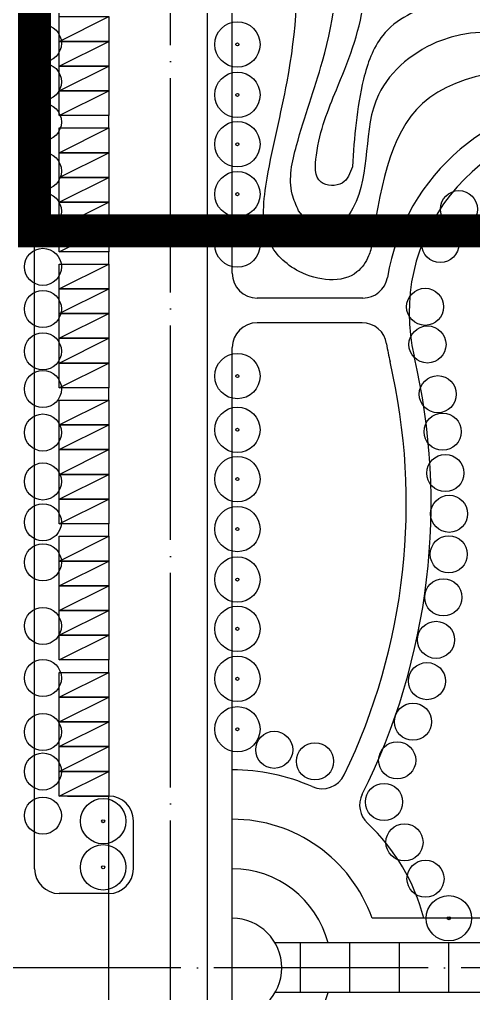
# Model space of a CAD drawing. Extents: x 39009873 to 40242873, y -38938004 to -37205504.
# Drawn here: x 39412211 to 39467334, y -38054466 to -37936372 of the extents above; entities that cross this region are included whole.
import ezdxf

# ---------------------------------------------------------------- set-up
doc = ezdxf.new("R2010")
doc.units = 0
doc.header["$LTSCALE"] = 1000
doc.header["$MEASUREMENT"] = 0
doc.linetypes.add('CENT', pattern=[15, 13, -1, 0, -1])
doc.linetypes.add('DASH', pattern=[0.35, 0.25, -0.1])
doc.layers.get('0').update_dxf_attribs({"linetype": 'CONTINUOUS'})
for name, color, linetype in [('A-FACE', 4, 'CONTINUOUS'), ('TREE1', 62, 'CONTINUOUS'), ('人行道', 251, 'CONTINUOUS'), ('停车', 165, 'CONTINUOUS'), ('等高线', 250, 'DASH'), ('范围', 7, 'CONTINUOUS'), ('道路中心线', 1, 'CENT')]:
    doc.layers.add(name, color=color, linetype=linetype)

# ---------------------------------------------------------------- blocks, each defined once
blk = doc.blocks.new('sdji')
at = {"linetype": 'Continuous', "ltscale": 10}
for radius in [2750, 184]:
    blk.add_circle((512091, 867961), radius, dxfattribs=at)
blk = doc.blocks.new('sij')
at = {"layer": 'TREE1', "linetype": 'Continuous', "ltscale": 10}
blk.add_circle((327690, 1006813), 2250, dxfattribs=at)

msp = doc.modelspace()

# ---------------------------------------------------------------- linework, layer by layer
at = {"layer": 'A-FACE'}
for p, q in [((39435047, -38149473), (39435047, -37911020)), ((39423047, -38030528), (39417047, -38030528)), ((39418047, -38030528), (39423047, -38030528)), ((39426047, -38039341), (39426047, -38033528)), ((39423047, -38060341), (39423047, -38042341))]:
    msp.add_line(p, q, dxfattribs=at)
at = {"layer": 'A-FACE', "linetype": 'Continuous', "ltscale": 10}
for p, q in [((39417047, -37948028), (39417047, -37933028)), ((39423047, -37948028), (39417047, -37948028)), ((39423047, -37949528), (39423047, -37948028)), ((39417047, -37964528), (39417047, -37949528)), ((39417047, -37949528), (39423047, -37949528)), ((39423047, -37964528), (39417047, -37964528)), ((39423047, -37966028), (39423047, -37964528)), ((39417047, -37981028), (39417047, -37966028)), ((39417047, -37966028), (39423047, -37966028)), ((39423047, -37981028), (39417047, -37981028)), ((39423047, -37982528), (39423047, -37981028)), ((39417047, -37997528), (39417047, -37982528)), ((39417047, -37982528), (39423047, -37982528)), ((39423047, -37997528), (39417047, -37997528)), ((39423047, -37999028), (39423047, -37997528)), ((39417047, -38014028), (39417047, -37999028)), ((39417047, -37999028), (39423047, -37999028)), ((39423047, -38014028), (39417047, -38014028)), ((39423047, -38015528), (39423047, -38014028)), ((39417047, -38030528), (39417047, -38015528)), ((39417047, -38015528), (39423047, -38015528))]:
    msp.add_line(p, q, dxfattribs=at)
at = {"layer": 'A-FACE'}
for centre, start, end in [((39423047, -38033528), 0, 90), ((39423047, -38039341), 270, 0)]:
    msp.add_arc(centre, 3000, start, end, dxfattribs=at)
at = {"layer": '人行道'}
for p, q in [((39414047, -38039341), (39414047, -37906187)), ((39438047, -37967148), (39438047, -37911020)), ((39438047, -38118896), (39438047, -37976148)), ((39438047, -38039341), (39438047, -38027341)), ((39423047, -38042341), (39423047, -38030528)), ((39423047, -38042341), (39417047, -38042341)), ((39438047, -38057341), (39438047, -38045341)), ((39506334, -38045341), (39455017, -38045341)), ((39529820, -38048341), (39443243, -38048341)), ((39446334, -38054341), (39446334, -38048341)), ((39452334, -38054341), (39452334, -38048341)), ((39458334, -38054341), (39458334, -38048341)), ((39464334, -38054341), (39464334, -38048341)), ((39529820, -38054341), (39443243, -38054341))]:
    msp.add_line(p, q, dxfattribs=at)
at = {"layer": '人行道', "linetype": 'Continuous', "ltscale": 10}
for p, q in [((39453911, -37970148), (39441047, -37970148)), ((39453813, -37973148), (39441047, -37973148))]:
    msp.add_line(p, q, dxfattribs=at)
for centre, radius, start, end in [((39482509, -37971962), 26000, 90, 170.44535), ((39482509, -37971962), 23000, 90, 193.16181), ((39453911, -37967148), 3000, 270, 350.44535), ((39453813, -37976148), 3000, 8.30002, 90), ((39482509, -37971962), 26000, 188.30002, 193.16181), ((39383701, -37995068), 78474, 333.3299, 13.16181), ((39383701, -37995068), 75474, 334.17812, 13.16181), ((39456506, -38031637), 3000, 153.3299, 226.86662)]:
    msp.add_arc(centre, radius, start, end, dxfattribs=at)
at = {"layer": '人行道', "linetype": 'Continuous'}
for centre, start, end in [((39441047, -37967148), 180, 270), ((39441047, -37976148), 90, 180), ((39448938, -38026636), 246.20889, 334.17812)]:
    msp.add_arc(centre, 3000, start, end, dxfattribs=at)
at = {"layer": '人行道'}
for centre, radius, start, end in [((39438047, -38051341), 24000, 66.20889, 90), ((39438047, -38051341), 18000, 19.47122, 90), ((39438047, -38051341), 24000, 14.47751, 46.86662), ((39417047, -38039341), 3000, 180, 270), ((39438047, -38051341), 12000, 14.47751, 90), ((39438047, -38051341), 6000, 270, 90), ((39438047, -38051341), 12000, 270, 345.52249)]:
    msp.add_arc(centre, radius, start, end, dxfattribs=at)
at = {"layer": '停车', "linetype": 'Continuous', "ltscale": 10}
for points in [[(39417047, -37939028), (39417047, -37936028), (39423047, -37936028), (39423047, -37939028), (39417047, -37939028), (39423047, -37936028)], [(39417047, -37942028), (39417047, -37939028), (39423047, -37939028), (39423047, -37942028), (39417047, -37942028), (39423047, -37939028)], [(39417047, -37945028), (39417047, -37942028), (39423047, -37942028), (39423047, -37945028), (39417047, -37945028), (39423047, -37942028)], [(39417047, -37948028), (39417047, -37945028), (39423047, -37945028), (39423047, -37948028), (39417047, -37948028), (39423047, -37945028)], [(39417047, -37952528), (39417047, -37949528), (39423047, -37949528), (39423047, -37952528), (39417047, -37952528), (39423047, -37949528)], [(39417047, -37955528), (39417047, -37952528), (39423047, -37952528), (39423047, -37955528), (39417047, -37955528), (39423047, -37952528)], [(39417047, -37958528), (39417047, -37955528), (39423047, -37955528), (39423047, -37958528), (39417047, -37958528), (39423047, -37955528)], [(39417047, -37961528), (39417047, -37958528), (39423047, -37958528), (39423047, -37961528), (39417047, -37961528), (39423047, -37958528)], [(39417047, -37964528), (39417047, -37961528), (39423047, -37961528), (39423047, -37964528), (39417047, -37964528), (39423047, -37961528)], [(39417047, -37969028), (39417047, -37966028), (39423047, -37966028), (39423047, -37969028), (39417047, -37969028), (39423047, -37966028)], [(39417047, -37972028), (39417047, -37969028), (39423047, -37969028), (39423047, -37972028), (39417047, -37972028), (39423047, -37969028)], [(39417047, -37975028), (39417047, -37972028), (39423047, -37972028), (39423047, -37975028), (39417047, -37975028), (39423047, -37972028)], [(39417047, -37978028), (39417047, -37975028), (39423047, -37975028), (39423047, -37978028), (39417047, -37978028), (39423047, -37975028)], [(39417047, -37981028), (39417047, -37978028), (39423047, -37978028), (39423047, -37981028), (39417047, -37981028), (39423047, -37978028)], [(39417047, -37985528), (39417047, -37982528), (39423047, -37982528), (39423047, -37985528), (39417047, -37985528), (39423047, -37982528)], [(39417047, -37988528), (39417047, -37985528), (39423047, -37985528), (39423047, -37988528), (39417047, -37988528), (39423047, -37985528)], [(39417047, -37991528), (39417047, -37988528), (39423047, -37988528), (39423047, -37991528), (39417047, -37991528), (39423047, -37988528)], [(39417047, -37994528), (39417047, -37991528), (39423047, -37991528), (39423047, -37994528), (39417047, -37994528), (39423047, -37991528)], [(39417047, -37997528), (39417047, -37994528), (39423047, -37994528), (39423047, -37997528), (39417047, -37997528), (39423047, -37994528)], [(39417047, -38002028), (39417047, -37999028), (39423047, -37999028), (39423047, -38002028), (39417047, -38002028), (39423047, -37999028)], [(39417047, -38005028), (39417047, -38002028), (39423047, -38002028), (39423047, -38005028), (39417047, -38005028), (39423047, -38002028)], [(39417047, -38008028), (39417047, -38005028), (39423047, -38005028), (39423047, -38008028), (39417047, -38008028), (39423047, -38005028)], [(39417047, -38011028), (39417047, -38008028), (39423047, -38008028), (39423047, -38011028), (39417047, -38011028), (39423047, -38008028)], [(39417047, -38014028), (39417047, -38011028), (39423047, -38011028), (39423047, -38014028), (39417047, -38014028), (39423047, -38011028)], [(39417047, -38018528), (39417047, -38015528), (39423047, -38015528), (39423047, -38018528), (39417047, -38018528), (39423047, -38015528)], [(39417047, -38021528), (39417047, -38018528), (39423047, -38018528), (39423047, -38021528), (39417047, -38021528), (39423047, -38018528)], [(39417047, -38024528), (39417047, -38021528), (39423047, -38021528), (39423047, -38024528), (39417047, -38024528), (39423047, -38021528)], [(39417047, -38027528), (39417047, -38024528), (39423047, -38024528), (39423047, -38027528), (39417047, -38027528), (39423047, -38024528)], [(39417047, -38030528), (39417047, -38027528), (39423047, -38027528), (39423047, -38030528), (39417047, -38030528), (39423047, -38027528)]]:
    msp.add_lwpolyline(points, dxfattribs=at)
at = {"layer": '等高线', "linetype": 'Continuous', "ltscale": 10}
for points in [[(39454858, -37964311), (39461139, -37946547), (39481305, -37942166), (39494982, -37940414), (39505679, -37924642), (39500679, -37907385), (39488557, -37900337), (39472027, -37903861), (39460566, -37897474), (39454616, -37892408), (39447342, -37894830), (39444037, -37912011), (39445800, -37925447), (39444698, -37943949), (39442273, -37955622), (39442485, -37963174), (39446163, -37966917), (39453186, -37966984), (39454590, -37965046), (39454858, -37964311)], [(39446098, -37959572), (39448162, -37961509), (39450517, -37961509), (39452685, -37959249), (39455795, -37945499), (39463437, -37938901), (39483333, -37939353), (39495390, -37936491), (39499160, -37916563), (39489351, -37905821), (39481420, -37906030), (39470776, -37909680), (39458306, -37899349), (39450830, -37898300), (39445846, -37903281), (39447289, -37915209), (39450436, -37925040), (39448994, -37941424), (39445846, -37951648), (39445321, -37957547), (39446098, -37959572)], [(39452632, -37954223), (39453977, -37943616), (39456308, -37938321), (39462985, -37934614), (39475914, -37937156), (39486512, -37937262), (39494672, -37930272), (39494672, -37917456), (39487889, -37910784), (39475702, -37912796), (39466164, -37913855), (39459593, -37906442), (39453871, -37902947), (39448678, -37905277), (39448572, -37911631), (39453447, -37925188), (39453977, -37934402), (39450691, -37944887), (39448258, -37952818), (39448830, -37956096), (39451382, -37956200), (39452632, -37954223)]]:
    msp.add_spline(points, degree=3, dxfattribs=at)
at = {"layer": '范围', "color": 1, "linetype": 'DASH', "ltscale": 50, "const_width": 4000}
msp.add_lwpolyline([(39219106, -38069414), (39212418, -38000000), (39198294, -37865085, -0.1294591), (39200633, -37850208), (39203656, -37841696), (39222264, -37800102), (39294204, -37831641), (39414047, -37831641), (39414047, -37911020), (39414047, -37961979), (39561820, -37961979), (39561820, -38153407)], format="xyb", dxfattribs=at)
at = {"layer": '道路中心线', "ltscale": 2}
for p, q in [((39430547, -38149473), (39430547, -37911020)), ((39581820, -38051341), (39229421, -38051341))]:
    msp.add_line(p, q, dxfattribs=at)

# ---------------------------------------------------------------- block references
at = {"layer": 'TREE1', "linetype": 'Continuous'}
for name, p in [('sij', (39087366, -38946076)), ('sij', (39087366, -38950737)), ('sij', (39087366, -38955615)), ('sij', (39087366, -38961558)), ('sij', (39087366, -38966436)), ('sij', (39137866, -38966181)), ('sij', (39135606, -38970410)), ('sij', (39087366, -38973178)), ('sij', (39087366, -38978283)), ('sij', (39133766, -38978020)), ('sij', (39134052, -38982586)), ('sij', (39087366, -38983416)), ('sij', (39087366, -38987984)), ('sij', (39135303, -38988618)), ('sij', (39087366, -38993262)), ('sij', (39135891, -38993161)), ('sij', (39136221, -38998179)), ('sij', (39087366, -38999198)), ('sij', (39136680, -39003119)), ('sij', (39087366, -39004140)), ('sij', (39136636, -39008028)), ('sij', (39087366, -39008995)), ('sij', (39135973, -39013250)), ('sij', (39087366, -39016711)), ('sij', (39135090, -39018400)), ('sij', (39087366, -39023027)), ('sij', (39133986, -39023402)), ('sij', (39132293, -39028330)), ('sij', (39087366, -39029567)), ('sij', (39115446, -39031729)), ('sij', (39120397, -39033128)), ('sij', (39130374, -39033006)), ('sij', (39087366, -39034364)), ('sij', (39128776, -39038056)), ('sij', (39087366, -39039705)), ('sij', (39131259, -39042950)), ('sij', (39133811, -39047363)), ('sdji', (38952243, -38913302))]:
    msp.add_blockref(name, p, dxfattribs=at)
at = {"layer": 'TREE1', "linetype": 'Continuous', "rotation": 89.71588559147328}
for p in [(40304076, -38455791), (40304076, -38461902), (40304076, -38467882), (40304076, -38473942), (40304076, -38480053), (40304076, -38495999), (40304076, -38502510), (40304076, -38508490), (40304076, -38514549), (40304076, -38520661), (40304076, -38526641), (40304076, -38532700), (40304076, -38538812), (40287783, -38549961), (40287783, -38555555)]:
    msp.add_blockref('sdji', p, dxfattribs=at)

doc.saveas('drawing.dxf')
